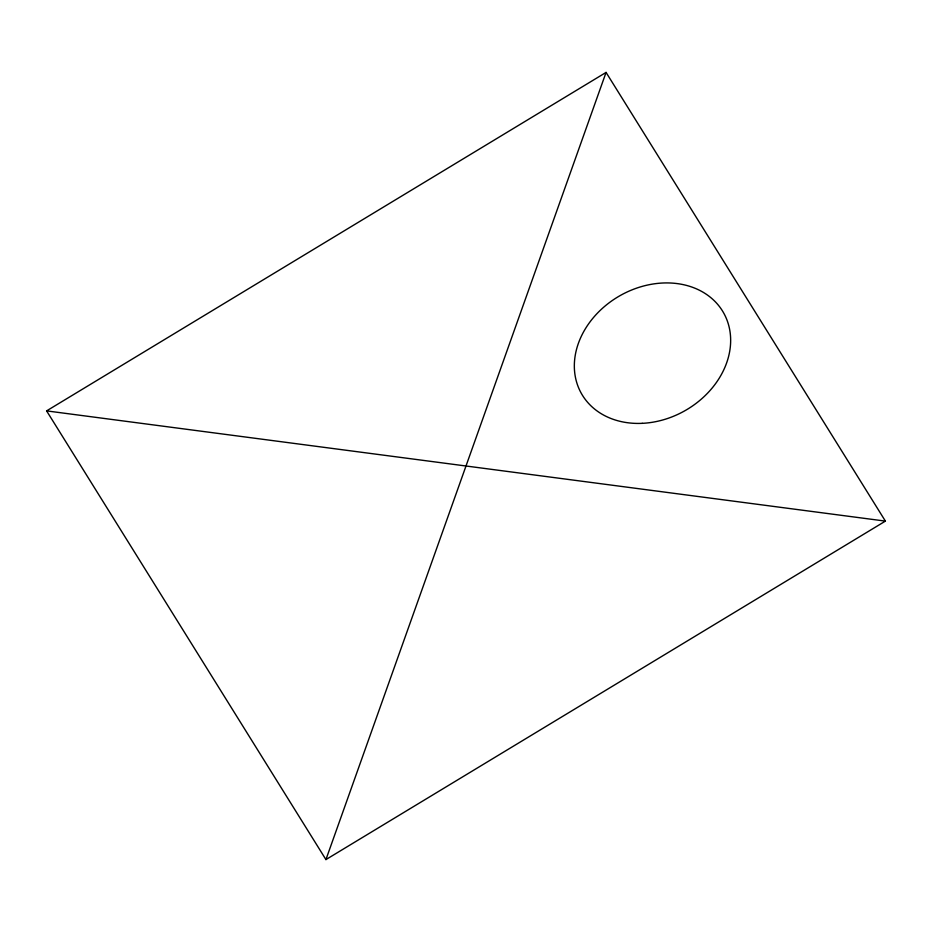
<?xml version="1.0" encoding="UTF-8"?>
<svg xmlns="http://www.w3.org/2000/svg" width="932" height="932" viewBox="0 0 932 932"><rect width="100%" height="100%" fill="white"/><g stroke="black" fill="none" stroke-linecap="round" stroke-linejoin="round"><path stroke-width="1.4" d="M325.932 859.584L606.068 72.416L885.4 521.116L325.932 859.584L46.6 410.884L606.068 72.416M46.6 410.884L885.4 521.116M642.206 423.338A81.748 66.056 -29.8 0 0 724.735 314.969A81.748 66.056 -29.8 0 0 590.527 321.214A81.748 66.056 -29.8 0 0 642.206 423.338"/></g></svg>
